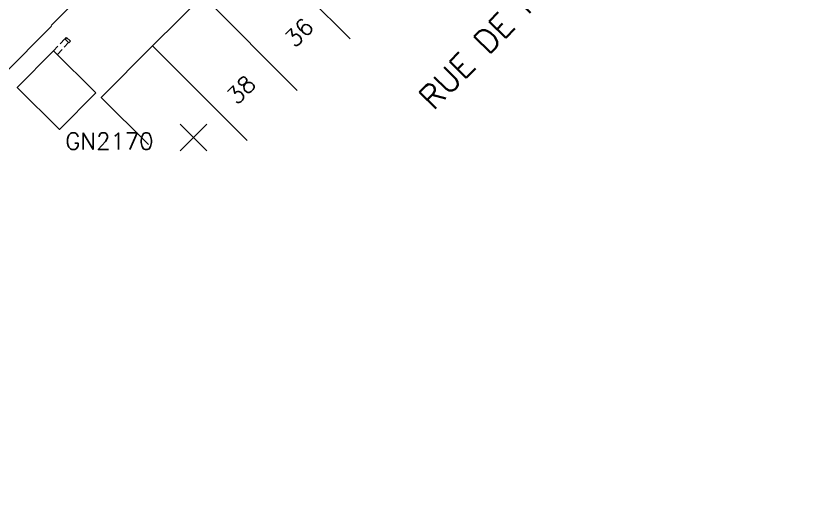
# Model space of a CAD drawing. Header units: millimetres. Extents: x 133000 to 134000, y 143000 to 144000.
# Drawn here: x 133282.7 to 133341.5, y 143694.4 to 143731.8 of the extents above; entities that cross this region are included whole.
import ezdxf
from ezdxf.enums import TextEntityAlignment as Align

# ---------------------------------------------------------------- set-up
doc = ezdxf.new("R2010")
doc.units = ezdxf.units.MM
doc.linetypes.add('DASHED', pattern=[0.75, 0.5, -0.25])
doc.layers.get('0').update_dxf_attribs({"linetype": 'CONTINUOUS'})
for name, color, linetype in [('W0008', 7, 'CONTINUOUS'), ('W0100', 7, 'CONTINUOUS'), ('W0112', 1, 'DASHED'), ('W0984', 7, 'CONTINUOUS'), ('W0989', 7, 'CONTINUOUS'), ('W0991', 7, 'CONTINUOUS'), ('W1102', 7, 'CONTINUOUS')]:
    doc.layers.add(name, color=color, linetype=linetype)
doc.styles.get("Standard").update_dxf_attribs({"font": 'romans.shx', "width": 0.85})

# ---------------------------------------------------------------- blocks, each defined once
blk = doc.blocks.new('t991o')
at = {"color": 0, "linetype": 'Continuous'}
for p, q in [((-1, 1), (1, -1)), ((-1, -1), (1, 1))]:
    blk.add_line(p, q, dxfattribs=at)

msp = doc.modelspace()

# ---------------------------------------------------------------- linework, layer by layer
at = {"layer": 'W0008'}
msp.add_lwpolyline([(133343.576, 143813.071), (133340.673, 143807.567), (133338.368, 143803.159), (133336.479, 143799.484), (133331.006, 143789.12), (133325.323, 143778.341), (133321.957, 143771.959), (133319.532, 143767.464), (133317.992, 143764.944), (133316.92, 143763.282), (133316.66, 143762.981), (133315.442, 143761.585), (133294.028, 143739.836), (133289.505, 143735.282), (133285.301, 143731.068)], dxfattribs=at)
at = {"layer": 'W0008', "flags": 128}
msp.add_lwpolyline([(133285.337, 143731.033), (133256.21, 143701.74), (133243.785, 143689.137), (133241.903, 143687.186), (133240.817, 143684.033)], dxfattribs=at)
at = {"layer": 'W0100'}
msp.add_lwpolyline([(133292.601, 143722.164), (133289.06, 143725.693), (133292.898, 143729.544), (133296.91, 143733.548)], dxfattribs=at)
msp.add_lwpolyline([(133288.652, 143726.046), (133285.493, 143729.18), (133282.771, 143726.435), (133285.93, 143723.301)], close=True, dxfattribs=at)
at = {"layer": 'W0112'}
for points in [[(133286.326, 143730.075), (133285.493, 143729.18)], [(133285.785, 143728.907), (133286.614, 143729.796)], [(133286.36, 143730.066), (133286.647, 143729.787), (133286.753, 143729.896), (133286.466, 143730.175), (133286.466, 143730.175), (133286.466, 143730.175), (133286.466, 143730.175), (133286.466, 143730.175), (133286.466, 143730.175), (133286.466, 143730.175), (133286.466, 143730.175), (133286.466, 143730.175), (133286.466, 143730.175), (133286.466, 143730.175), (133286.466, 143730.175), (133286.466, 143730.175), (133286.466, 143730.175), (133286.466, 143730.175), (133286.466, 143730.175), (133286.466, 143730.175), (133286.466, 143730.175), (133286.466, 143730.175), (133286.466, 143730.175), (133286.466, 143730.175), (133286.466, 143730.175), (133286.466, 143730.175), (133286.466, 143730.175), (133286.466, 143730.175), (133286.466, 143730.175), (133286.466, 143730.175), (133286.466, 143730.175), (133286.466, 143730.175), (133286.466, 143730.175), (133286.466, 143730.175), (133286.466, 143730.175), (133286.466, 143730.175), (133286.466, 143730.175), (133286.466, 143730.175), (133286.466, 143730.175), (133286.466, 143730.175), (133286.466, 143730.175), (133286.466, 143730.175), (133286.466, 143730.175), (133286.466, 143730.175), (133286.466, 143730.175), (133286.466, 143730.175), (133286.466, 143730.175), (133286.466, 143730.175), (133286.466, 143730.175), (133286.466, 143730.175), (133286.466, 143730.175), (133286.466, 143730.175), (133286.466, 143730.175), (133286.466, 143730.175), (133286.466, 143730.175), (133286.466, 143730.175), (133286.466, 143730.175), (133286.466, 143730.175), (133286.466, 143730.175), (133286.466, 143730.175), (133286.466, 143730.175), (133286.466, 143730.175), (133286.466, 143730.175), (133286.466, 143730.175), (133286.466, 143730.175), (133286.466, 143730.175), (133286.466, 143730.175), (133286.466, 143730.175), (133286.466, 143730.175), (133286.466, 143730.175), (133286.466, 143730.175), (133286.466, 143730.175), (133286.466, 143730.175), (133286.466, 143730.175), (133286.466, 143730.175), (133286.466, 143730.175), (133286.466, 143730.175), (133286.466, 143730.175), (133286.466, 143730.175), (133286.466, 143730.175), (133286.466, 143730.175), (133286.466, 143730.175), (133286.466, 143730.175), (133286.466, 143730.175), (133286.466, 143730.175), (133286.466, 143730.175), (133286.466, 143730.175), (133286.466, 143730.175), (133286.466, 143730.175), (133286.466, 143730.175), (133286.466, 143730.175), (133286.466, 143730.175), (133286.466, 143730.175), (133286.466, 143730.175), (133286.466, 143730.175), (133286.466, 143730.175), (133286.466, 143730.175), (133286.466, 143730.175), (133286.466, 143730.175), (133286.466, 143730.175), (133286.466, 143730.175), (133286.466, 143730.175), (133286.466, 143730.175), (133286.466, 143730.175), (133286.466, 143730.175), (133286.466, 143730.175), (133286.466, 143730.175), (133286.466, 143730.175), (133286.466, 143730.175), (133286.466, 143730.175), (133286.466, 143730.175), (133286.466, 143730.175), (133286.466, 143730.175), (133286.466, 143730.175), (133286.466, 143730.175), (133286.466, 143730.175), (133286.466, 143730.175), (133286.466, 143730.175), (133286.466, 143730.175), (133286.466, 143730.175)], [(133286.36, 143730.066), (133286.466, 143730.175), (133286.466, 143730.175), (133286.466, 143730.175), (133286.466, 143730.175), (133286.466, 143730.175), (133286.466, 143730.175), (133286.466, 143730.175), (133286.466, 143730.175), (133286.466, 143730.175), (133286.466, 143730.175), (133286.466, 143730.175), (133286.466, 143730.175), (133286.466, 143730.175), (133286.466, 143730.175), (133286.466, 143730.175), (133286.466, 143730.175), (133286.466, 143730.175), (133286.466, 143730.175), (133286.466, 143730.175), (133286.466, 143730.175), (133286.466, 143730.175), (133286.466, 143730.175), (133286.466, 143730.175), (133286.466, 143730.175), (133286.466, 143730.175), (133286.466, 143730.175), (133286.466, 143730.175), (133286.466, 143730.175), (133286.466, 143730.175), (133286.466, 143730.175), (133286.466, 143730.175), (133286.466, 143730.175), (133286.466, 143730.175), (133286.466, 143730.175), (133286.466, 143730.175), (133286.466, 143730.175), (133286.466, 143730.175), (133286.466, 143730.175), (133286.466, 143730.175), (133286.466, 143730.175), (133286.466, 143730.175), (133286.466, 143730.175), (133286.466, 143730.175), (133286.466, 143730.175), (133286.466, 143730.175), (133286.466, 143730.175), (133286.466, 143730.175), (133286.466, 143730.175), (133286.466, 143730.175), (133286.466, 143730.175), (133286.466, 143730.175), (133286.466, 143730.175), (133286.466, 143730.175), (133286.466, 143730.175), (133286.466, 143730.175), (133286.466, 143730.175), (133286.466, 143730.175), (133286.466, 143730.175), (133286.466, 143730.175), (133286.466, 143730.175), (133286.466, 143730.175), (133286.466, 143730.175), (133286.466, 143730.175), (133286.466, 143730.175), (133286.466, 143730.175), (133286.466, 143730.175), (133286.466, 143730.175), (133286.466, 143730.175), (133286.466, 143730.175), (133286.466, 143730.175), (133286.466, 143730.175), (133286.466, 143730.175), (133286.466, 143730.175), (133286.466, 143730.175), (133286.466, 143730.175), (133286.466, 143730.175), (133286.466, 143730.175), (133286.466, 143730.175), (133286.466, 143730.175), (133286.466, 143730.175), (133286.466, 143730.175), (133286.466, 143730.175), (133286.466, 143730.175), (133286.466, 143730.175), (133286.466, 143730.175), (133286.466, 143730.175), (133286.466, 143730.175), (133286.466, 143730.175), (133286.466, 143730.175), (133286.466, 143730.175), (133286.466, 143730.175), (133286.466, 143730.175), (133286.466, 143730.175), (133286.466, 143730.175), (133286.466, 143730.175), (133286.466, 143730.175), (133286.466, 143730.175), (133286.466, 143730.175), (133286.466, 143730.175), (133286.466, 143730.175), (133286.466, 143730.175), (133286.466, 143730.175), (133286.466, 143730.175), (133286.466, 143730.175), (133286.466, 143730.175), (133286.466, 143730.175), (133286.466, 143730.175), (133286.466, 143730.175), (133286.466, 143730.175), (133286.466, 143730.175), (133286.466, 143730.175), (133286.466, 143730.175), (133286.466, 143730.175), (133286.466, 143730.175), (133286.466, 143730.175), (133286.466, 143730.175), (133286.466, 143730.175), (133286.466, 143730.175), (133286.466, 143730.175)]]:
    msp.add_lwpolyline(points, dxfattribs=at)
at = {"layer": 'W1102'}
for p, q in [((133300.601, 143737.144), (133307.684, 143730.085)), ((133296.659, 143733.298), (133303.723, 143726.22)), ((133292.898, 143729.544), (133299.981, 143722.485))]:
    msp.add_line(p, q, dxfattribs=at)

# ---------------------------------------------------------------- block references
at = {"layer": 'W0991'}
msp.add_blockref('t991o', (133295.957, 143722.698), dxfattribs=at)

# ---------------------------------------------------------------- texts
at = {"layer": 'W0984'}
msp.add_text('GN2170', height=1.2506, dxfattribs=at).set_placement((133289.672, 143722.421), align=Align.MIDDLE)
at = {"layer": 'W0989'}
msp.add_text('RUE DE FRANCE', height=1.75, rotation=45.39205, dxfattribs=at).set_placement((133319.938, 143732.021), align=Align.MIDDLE)
at = {"layer": 'W0991'}
for s, rotation, p in [('36', 45.02819, (133303.859, 143730.55)), ('38', 44.94327, (133299.528, 143726.272))]:
    msp.add_text(s, height=1.25, rotation=rotation, dxfattribs=at).set_placement(p, align=Align.MIDDLE)

doc.saveas('drawing.dxf')
